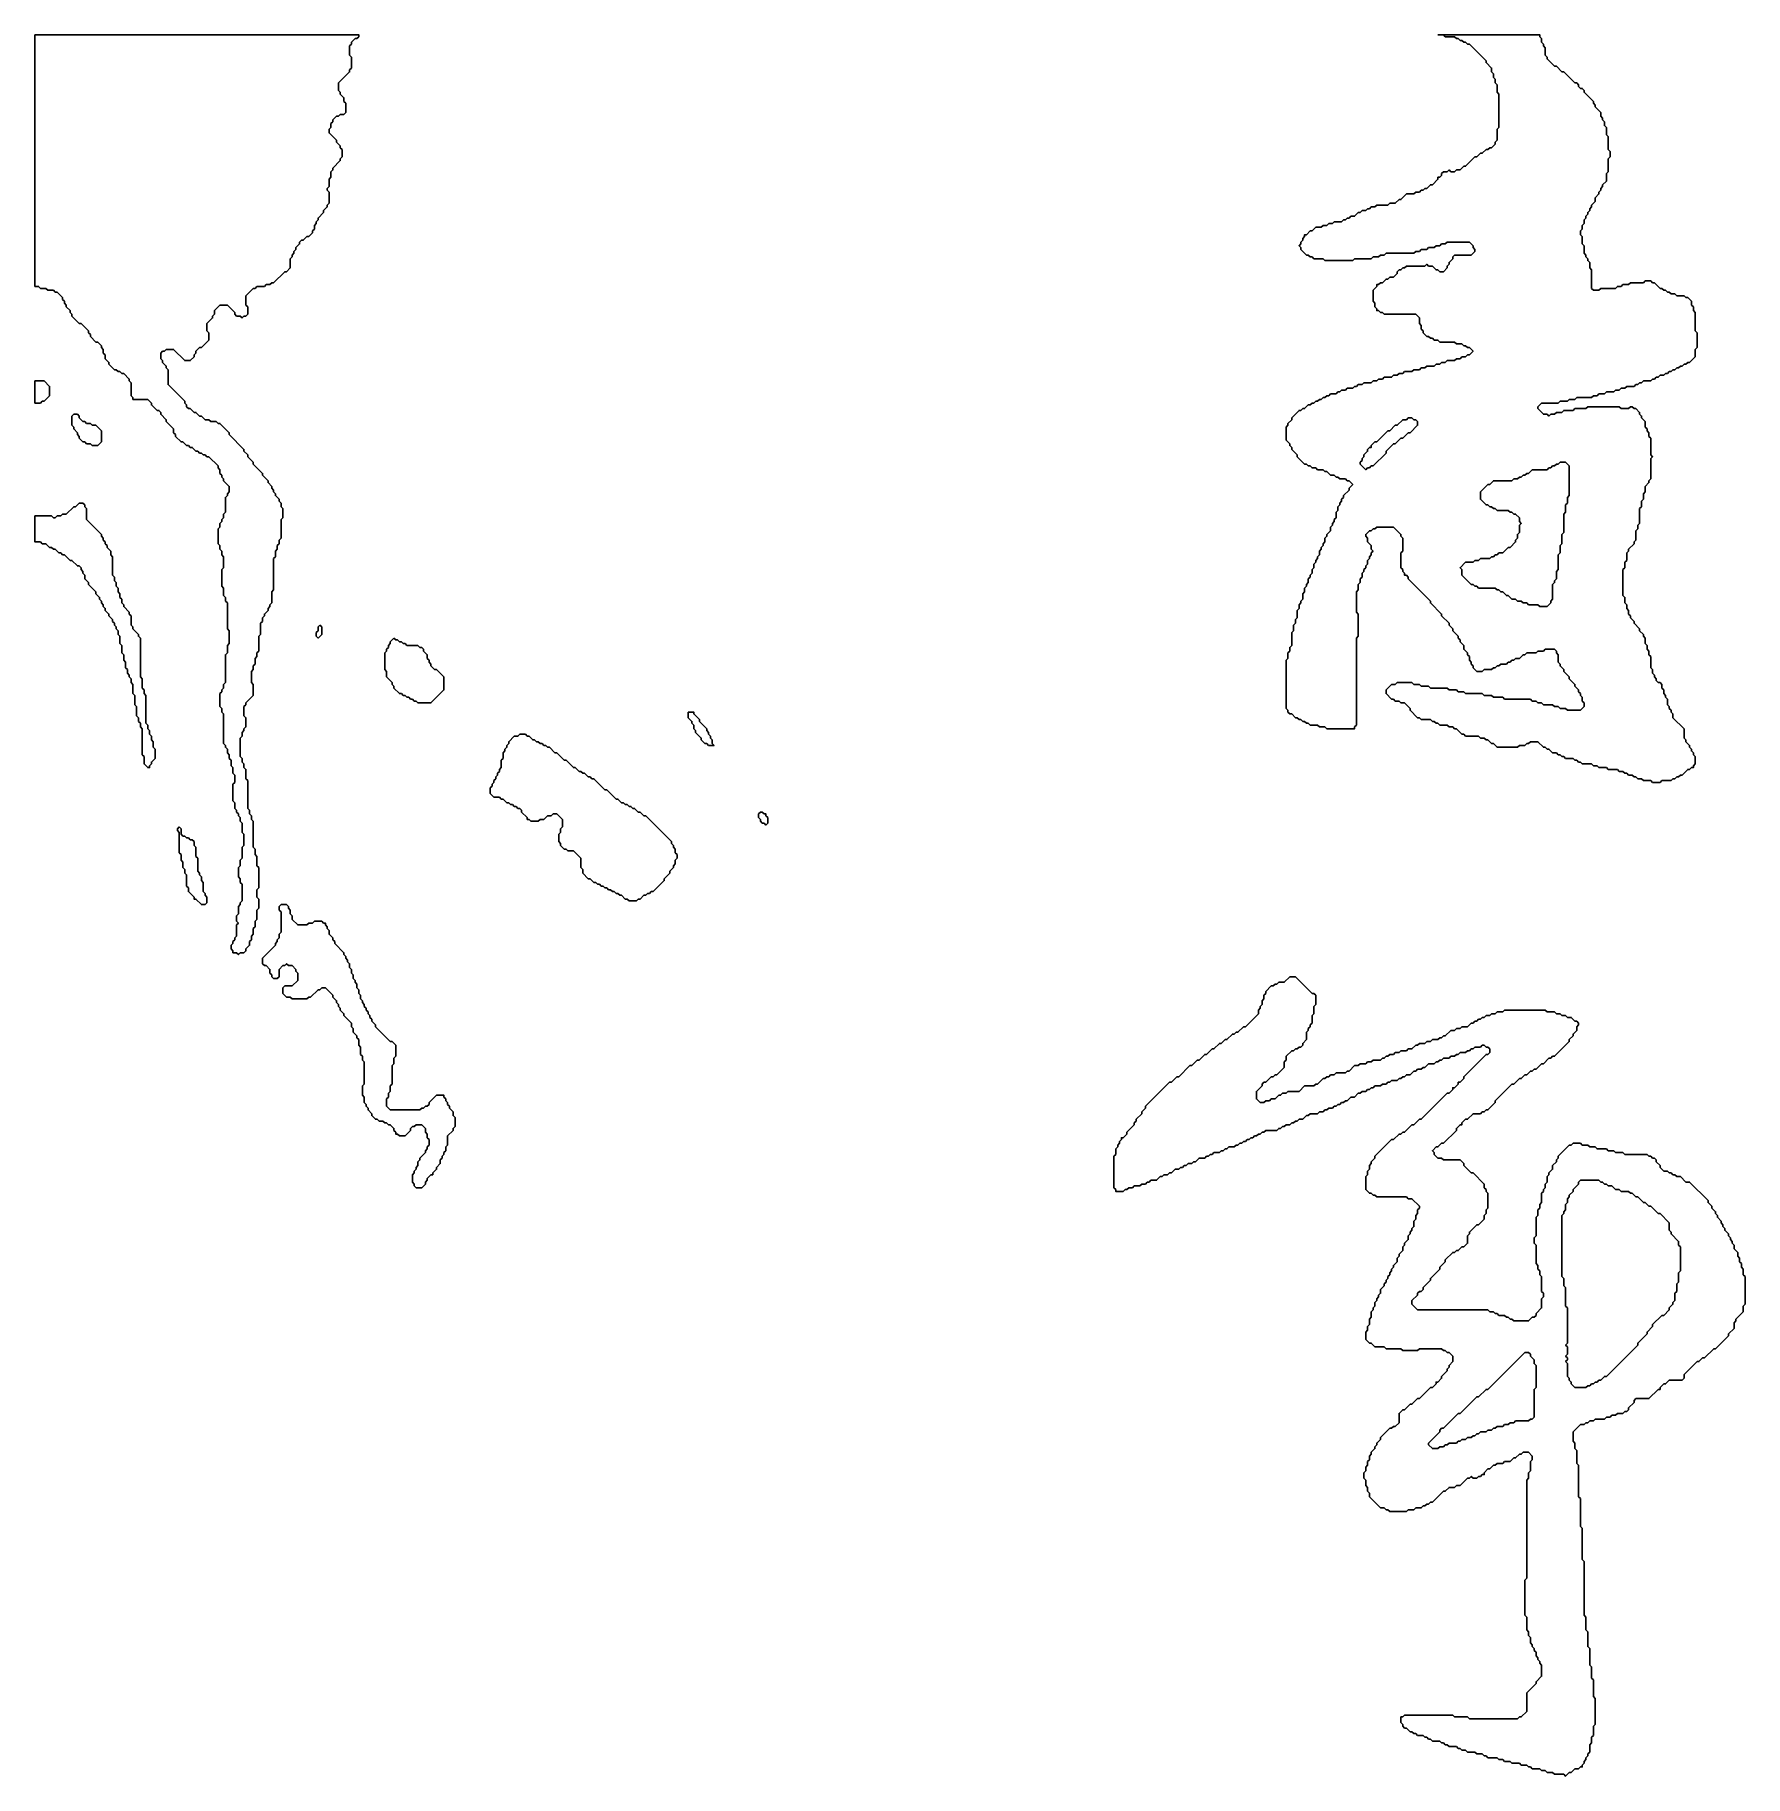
# Model space of a CAD drawing. Header units: millimetres. Extents: x 0 to 462, y 30 to 500.
import ezdxf

# ---------------------------------------------------------------- set-up
doc = ezdxf.new("R2010")
doc.units = ezdxf.units.MM

msp = doc.modelspace()

# ---------------------------------------------------------------- linework, layer by layer
for points in [[(0, 500), (0, 432), (1, 432), (1.5, 431.5), (3, 431.5), (3.5, 431), (5, 431), (5.5, 430.5), (6, 430.5), (7.5, 429), (7.5, 428.5), (8, 428), (8, 427.5), (8.5, 427), (8.5, 426.5), (9.5, 425.5), (9.5, 425), (10, 424.5), (10, 424), (12, 422), (12.5, 422), (14.5, 420), (14.5, 419.5), (15, 419), (15, 418.5), (16.5, 417), (17, 417), (18, 416), (18, 415.5), (18.5, 415), (18.5, 414), (19, 413.5), (19, 412.5), (20, 411.5), (20, 411), (21.5, 409.5), (22, 409.5), (22.5, 409), (23, 409), (23.5, 408.5), (24, 408.5), (25.5, 407), (25.5, 406.5), (26, 406), (26, 402.5), (26.5, 402), (26.5, 401.5), (30.5, 401.5), (31.5, 400.5), (31.5, 400), (33, 398.5), (33.5, 398.5), (34, 398), (34, 397.5), (35.5, 396), (35.5, 395.5), (37.5, 393.5), (37.5, 392.5), (38, 392), (38, 391.5), (39.5, 390), (40, 390), (41, 389), (41.5, 389), (42, 388.5), (42.5, 388.5), (43.5, 387.5), (44, 387.5), (44.5, 387), (45, 387), (45.5, 386.5), (46, 386.5), (46.5, 386), (47, 386), (49.5, 383.5), (49.5, 383), (50, 382.5), (50, 381.5), (50.5, 381), (50.5, 380.5), (51, 380), (51, 379.5), (52.5, 378), (52.5, 376.5), (52, 376), (52, 375.5), (51.5, 375), (51.5, 371), (51, 370.5), (51, 369.5), (50.5, 369), (50.5, 368.5), (50, 368), (50, 367), (49.5, 366.5), (49.5, 362.5), (50, 362), (50, 361), (50.5, 360.5), (50.5, 359.5), (51, 359), (51, 356), (50.5, 355.5), (50.5, 351), (51, 350.5), (51, 348.5), (51.5, 348), (51.5, 347), (52, 346.5), (52, 339.5), (52.5, 339), (52.5, 335.5), (52, 335), (52, 333), (51.5, 332.5), (51.5, 325), (51, 324.5), (51, 323.5), (50.5, 323), (50.5, 322.5), (50, 322), (50, 318.5), (50.5, 318), (50.5, 317), (51, 316.5), (51, 308.5), (51.5, 308), (51.5, 307.5), (52, 307), (52, 306), (52.5, 305.5), (52.5, 304.5), (53, 304), (53, 302.5), (53.5, 302), (53.5, 300.5), (54, 300), (54, 298), (53.5, 297.5), (53.5, 293), (54, 292.5), (54, 291), (54.5, 290.5), (54.5, 290), (55, 289.5), (55, 289), (55.5, 288.5), (55.5, 287.5), (56, 287), (56, 284.5), (56.5, 284), (56.5, 281), (56, 280.5), (56, 277.5), (55.5, 277), (55.5, 275.5), (55, 275), (55, 272.5), (55.5, 272), (55.5, 271), (56, 270.5), (56, 266), (55.5, 265.5), (55.5, 265), (55, 264.5), (55, 262.5), (54.5, 262), (54.5, 260.5), (55, 260), (54.5, 259.5), (54.5, 256.5), (54, 256), (54, 255.5), (53.5, 255), (53.5, 254.5), (53, 254), (53, 253), (53.5, 252.5), (53.5, 252), (54.5, 252), (55, 251.5), (55.5, 252), (56.5, 252), (57, 252.5), (57, 253), (58, 254), (58, 255), (58.5, 255.5), (58.5, 256.5), (59, 257), (59, 258.5), (59.5, 259), (59.5, 260.5), (60, 261), (60, 263.5), (60.5, 264), (60.5, 266.5), (60, 267), (60, 269), (60.5, 269.5), (60.5, 275), (60, 275.5), (60, 278), (59.5, 278.5), (59.5, 280), (59, 280.5), (59, 287.5), (58.5, 288), (58.5, 289), (58, 289.5), (58, 290.5), (57.5, 291), (57.5, 298.5), (57, 299), (57, 301.5), (56.5, 302), (56.5, 303), (56, 303.5), (56, 304.5), (55.5, 305), (55.5, 310), (56, 310.5), (56, 311.5), (56.5, 312), (56.5, 312.5), (57, 313), (57, 315.5), (56.5, 316), (56.5, 318.5), (57, 319), (57, 319.5), (59, 321.5), (59, 324.5), (58.5, 325), (58.5, 328), (59, 328.5), (59, 329.5), (59.5, 330), (59.5, 331.5), (60, 332), (60, 333), (60.5, 333.5), (60.5, 337.5), (61, 338), (61, 341), (61.5, 341.5), (61.5, 342.5), (62, 343), (62, 343.5), (63, 344.5), (63, 345), (63.5, 345.5), (63.5, 346), (64, 346.5), (64, 349.5), (64.5, 350), (64.5, 358.5), (65, 359), (65, 360.5), (65.5, 361), (65.5, 362), (66, 362.5), (66, 363.5), (66.5, 364), (66.5, 369), (67, 369.5), (67, 372), (66.5, 372.5), (66.5, 373.5), (66, 374), (66, 374.5), (65, 375.5), (65, 376), (64.5, 376.5), (64.5, 377), (64, 377.5), (64, 378), (63, 379), (63, 379.5), (61.5, 381), (61.5, 381.5), (59, 384), (59, 384.5), (57.5, 386), (57.5, 386.5), (56.5, 387.5), (56.5, 388), (52.5, 392), (52.5, 392.5), (50, 395), (49.5, 395), (49, 395.5), (47.5, 395.5), (47, 396), (46, 396), (45, 397), (44.5, 397), (43.5, 398), (43, 398), (42, 399), (41.5, 399), (41, 399.5), (41, 400), (40.5, 400.5), (40.5, 401), (36, 405.5), (36, 409.5), (35.5, 410), (35.5, 410.5), (34.5, 411.5), (34.5, 412), (34, 412.5), (34, 414), (34.5, 414.5), (35, 414.5), (35.5, 415), (37.5, 415), (40.5, 412), (42, 412), (43, 413), (43, 413.5), (43.5, 414), (43.5, 414.5), (44.5, 415.5), (45, 415.5), (47, 417.5), (47, 419.5), (46.5, 420), (46.5, 422), (48, 423.5), (48, 424), (48.5, 424.5), (48.5, 425.5), (50, 427), (52, 427), (54, 425), (54, 424.5), (54.5, 424), (55.5, 424), (56, 423.5), (56.5, 424), (57, 424), (57.5, 424.5), (57.5, 426.5), (57, 427), (57, 429.5), (59, 431.5), (59.5, 431.5), (60, 432), (62, 432), (62.5, 432.5), (63.5, 432.5), (64, 433), (64.5, 433), (67.5, 436), (68, 436), (69, 437), (69, 439.5), (69.5, 440), (69.5, 440.5), (70, 441), (70, 441.5), (70.5, 442), (70.5, 442.5), (71.5, 443.5), (71.5, 444), (72, 444.5), (72.5, 444.5), (73.5, 445.5), (74, 445.5), (75, 446.5), (75, 447), (75.5, 447.5), (75.5, 448.5), (76, 449), (76, 449.5), (76.5, 450), (76.5, 450.5), (78, 452), (78, 452.5), (79, 453.5), (79, 454), (79.5, 454.5), (79.5, 457.5), (79, 458), (79, 458.5), (79.5, 459), (79.5, 461), (80, 461.5), (80, 463), (80.5, 463.5), (80.5, 464), (82.5, 466), (82.5, 466.5), (83, 467), (83, 469), (82.5, 469.5), (82.5, 470), (81.5, 471), (81.5, 471.5), (79.5, 473.5), (79.5, 474.5), (80, 475), (80, 476), (80.5, 476.5), (80.5, 477), (81.5, 478), (82, 478), (82.5, 478.5), (83.5, 478.5), (84, 479), (84, 481.5), (83.5, 482), (83.5, 483), (82.5, 484), (82.5, 484.5), (82, 485), (82, 487), (85, 490), (85, 490.5), (85.5, 491), (85.5, 494), (85, 494.5), (85, 497), (85.5, 497.5), (85.5, 498), (86.5, 499), (87, 499), (87.5, 499.5), (87.5, 500)], [(379, 500), (380.5, 500), (381, 499.5), (383.5, 499.5), (384, 499), (384.5, 499), (385, 498.5), (385.5, 498.5), (386, 498), (386.5, 498), (387, 497.5), (387.5, 497.5), (392, 493), (392, 492.5), (393.5, 491), (393.5, 490), (394, 489.5), (394, 488.5), (394.5, 488), (394.5, 487), (395, 486.5), (395, 484.5), (395.5, 484), (395.5, 475), (395, 474.5), (395, 471.5), (394.5, 471), (394.5, 470.5), (393.5, 469.5), (393, 469.5), (392.5, 469), (392, 469), (391, 468), (390.5, 468), (389.5, 467), (389, 467), (386.5, 464.5), (386, 464.5), (385, 463.5), (384, 463.5), (383.5, 463), (382.5, 463), (382, 463.5), (381.5, 463), (380.5, 463), (380, 462.5), (380, 462), (379.5, 461.5), (379, 461.5), (379, 461), (377.5, 459.5), (377, 459.5), (376, 458.5), (375.5, 458.5), (375, 458), (374.5, 458), (374, 457.5), (373, 457.5), (372.5, 457), (370.5, 457), (369, 455.5), (368.5, 455.5), (367.5, 454.5), (366, 454.5), (365.5, 454), (362.5, 454), (362, 453.5), (361, 453.5), (360.5, 453), (360, 453), (359.5, 452.5), (358.5, 452.5), (358, 452), (357.5, 452), (356.5, 451), (355.5, 451), (355, 450.5), (354.5, 450.5), (354, 450), (353.5, 450), (353, 449.5), (351, 449.5), (350.5, 449), (349.5, 449), (349, 448.5), (348, 448.5), (347.5, 448), (346, 448), (345, 447), (344.5, 447), (343.5, 446), (343, 446), (343, 445.5), (342.5, 445), (342.5, 444.5), (342, 444), (342, 443.5), (341.5, 443), (342, 442.5), (342, 442), (343.5, 440.5), (344, 440.5), (344.5, 440), (345, 440), (345.5, 439.5), (348, 439.5), (348.5, 439), (356, 439), (356.5, 439.5), (361, 439.5), (361.5, 440), (363, 440), (363.5, 440.5), (364.5, 440.5), (365, 441), (372.5, 441), (373, 441.5), (374, 441.5), (374.5, 442), (376, 442), (376.5, 442.5), (378, 442.5), (378.5, 443), (379.5, 443), (380, 443.5), (381, 443.5), (381.5, 444), (387.5, 444), (388.5, 443), (388.5, 442.5), (389, 442), (389, 441.5), (388, 440.5), (383.5, 440.5), (383, 440), (383, 439.5), (382, 438.5), (382, 438), (381.5, 437.5), (381.5, 437), (380.5, 436), (379.5, 436), (379, 436.5), (378.5, 436.5), (377.5, 437.5), (376.5, 437.5), (376, 438), (375.5, 437.5), (370.5, 437.5), (370, 437), (369.5, 437), (369, 436.5), (368.5, 436.5), (368, 436), (368, 435.5), (367, 434.5), (366, 434.5), (365.5, 434), (365, 434), (364, 433), (363.5, 433), (363, 432.5), (362.5, 432.5), (362.5, 432), (361.5, 431), (361.5, 428), (362, 427.5), (362, 426.5), (362.5, 426), (362.5, 425.5), (363, 425.5), (363.5, 425), (364, 425), (364.5, 424.5), (373, 424.5), (374, 423.5), (374, 422), (374.5, 421.5), (374.5, 420.5), (375, 420), (375, 419.5), (376, 418.5), (376.5, 418.5), (377, 418), (377.5, 418), (378, 417.5), (379, 417.5), (379.5, 417), (383.5, 417), (384, 416.5), (385.5, 416.5), (386, 416), (386.5, 416), (387, 415.5), (387.5, 415.5), (388.5, 414.5), (387.5, 413.5), (387, 413.5), (386.5, 413), (385.5, 413), (385, 412.5), (384, 412.5), (383.5, 412), (381.5, 412), (381, 411.5), (380, 411.5), (379.5, 411), (378.5, 411), (378, 410.5), (376, 410.5), (375.5, 410), (374.5, 410), (374, 409.5), (372.5, 409.5), (372, 409), (370, 409), (369.5, 408.5), (368.5, 408.5), (368, 408), (367, 408), (366.5, 407.5), (364.5, 407.5), (364, 407), (363, 407), (362.5, 406.5), (361.5, 406.5), (361, 406), (359, 406), (358.5, 405.5), (357.5, 405.5), (357, 405), (356.5, 405), (356, 404.5), (354.5, 404.5), (354, 404), (353, 404), (352.5, 403.5), (352, 403.5), (351.5, 403), (350, 403), (349.5, 402.5), (349, 402.5), (348.5, 402), (348, 402), (347.5, 401.5), (347, 401.5), (346.5, 401), (346, 401), (345.5, 400.5), (345, 400.5), (344.5, 400), (344, 400), (343, 399), (342.5, 399), (342, 398.5), (341.5, 398.5), (339.5, 396.5), (339.5, 396), (338.5, 395), (338.5, 394.5), (338, 394), (338, 390.5), (339, 389.5), (339, 389), (339.5, 388.5), (339.5, 388), (341, 386.5), (341, 386), (343, 384), (343.5, 384), (344, 383.5), (344.5, 383.5), (345, 383), (346, 383), (346.5, 382.5), (348, 382.5), (348.5, 382), (349, 382), (350, 381), (351, 381), (351.5, 380.5), (352, 380.5), (352.5, 380), (354, 380), (354.5, 379.5), (355, 379.5), (356, 378.5), (355, 377.5), (355, 377), (353.5, 375.5), (353.5, 375), (353, 374.5), (353, 374), (352.5, 373.5), (352.5, 373), (352, 372.5), (352, 371.5), (351.5, 371), (351.5, 369.5), (351, 369), (351, 368.5), (350.5, 368), (350.5, 367.5), (350, 367), (350, 366), (349, 365), (349, 364.5), (348.5, 364), (348.5, 363), (348, 362.5), (348, 362), (347.5, 361.5), (347.5, 361), (347, 360.5), (347, 359.5), (346.5, 359), (346.5, 358.5), (346, 358), (346, 357.5), (345.5, 357), (345.5, 356), (345, 355.5), (345, 354.5), (344.5, 354), (344.5, 353.5), (344, 353), (344, 352), (343.5, 351.5), (343.5, 351), (343, 350.5), (343, 349.5), (342.5, 349), (342.5, 347.5), (342, 347), (342, 346.5), (341.5, 346), (341.5, 345), (341, 344.5), (341, 342.5), (340.5, 342), (340.5, 341), (340, 340.5), (340, 339), (339.5, 338.5), (339.5, 335), (339, 334.5), (339, 333.5), (338.5, 333), (338.5, 331.5), (338, 331), (338, 318), (338.5, 317.5), (338.5, 317), (339, 316.5), (339.5, 316.5), (340.5, 315.5), (341, 315.5), (341.5, 315), (342, 315), (342.5, 314.5), (343, 314.5), (343.5, 314), (344, 314), (344.5, 313.5), (346.5, 313.5), (347, 313), (348.5, 313), (349, 312.5), (356.5, 312.5), (356.5, 313), (357, 313.5), (357, 337), (357.5, 337.5), (357.5, 343.5), (357, 344), (357, 349.5), (357.5, 350), (357.5, 351.5), (358, 352), (358, 353), (358.5, 353.5), (358.5, 354.5), (359, 355), (359, 355.5), (359.5, 356), (359.5, 356.5), (360, 357), (360, 358), (360.5, 358.5), (360.5, 359), (361, 359.5), (361, 360), (361.5, 360.5), (361, 361), (361, 362), (360, 363), (360, 364), (359.5, 364.5), (359.5, 365), (360.5, 366), (361, 366), (361.5, 366.5), (362, 366.5), (362.5, 367), (367, 367), (369, 365), (369, 364.5), (369.5, 364), (369.5, 360.5), (369, 360), (369, 356), (369.5, 355.5), (369.5, 355), (370, 354.5), (370, 354), (370.5, 354), (371, 353.5), (371, 353), (377, 347), (377, 346.5), (380, 343.5), (380, 343), (382, 341), (382, 340.5), (383, 339.5), (383, 339), (384.5, 337.5), (384.5, 337), (385, 336.5), (385, 336), (386, 335), (386, 334), (387, 333), (387, 332.5), (387.5, 332), (387.5, 331), (388, 330.5), (388, 330), (388.5, 329.5), (388.5, 329), (389.5, 328), (391, 328), (391.5, 328.5), (393.5, 328.5), (394, 329), (394.5, 329), (395, 329.5), (395.5, 329.5), (396, 330), (397.5, 330), (398, 330.5), (398.5, 330.5), (399, 331), (399.5, 331), (400, 331.5), (401, 331.5), (402, 332.5), (402.5, 332.5), (403, 333), (405.5, 333), (406, 333.5), (407.5, 333.5), (408, 334), (410.5, 334), (411, 333.5), (411, 333), (411.5, 332.5), (411.5, 330.5), (412, 330), (412, 329.5), (413, 328.5), (413, 328), (414.5, 326.5), (414.5, 326), (416, 324.5), (416, 324), (417, 323), (417, 322.5), (417.5, 322), (417.5, 321.5), (418, 321), (418, 320), (418.5, 319.5), (418.5, 318.5), (417.5, 317.5), (414, 317.5), (413.5, 318), (412, 318), (411.5, 318.5), (410.5, 318.5), (410, 319), (407.5, 319), (407, 319.5), (406, 319.5), (405.5, 320), (404.5, 320), (404, 320.5), (397, 320.5), (396.5, 321), (394, 321), (393.5, 321.5), (391.5, 321.5), (391, 322), (386.5, 322), (386, 322.5), (384.5, 322.5), (384, 323), (382, 323), (381.5, 323.5), (377, 323.5), (376.5, 324), (374.5, 324), (374, 324.5), (372.5, 324.5), (372, 325), (368, 325), (367.5, 324.5), (366.5, 324.5), (365, 323), (365, 322), (366.5, 320.5), (367, 320.5), (367.5, 320), (368.5, 320), (369, 319.5), (370, 319.5), (371.5, 318), (371.5, 317.5), (373.5, 315.5), (374, 315.5), (374.5, 315), (377, 315), (377.5, 314.5), (378, 314.5), (378.5, 314), (379, 314), (379.5, 313.5), (381.5, 313.5), (382, 313), (383, 313), (383.5, 312.5), (384, 312.5), (385.5, 311), (386, 311), (386.5, 310.5), (390, 310.5), (390.5, 310), (391.5, 310), (392, 309.5), (392.5, 309.5), (393.5, 308.5), (394, 308.5), (395, 307.5), (400.5, 307.5), (401, 308), (402.5, 308), (403, 308.5), (403.5, 308.5), (404, 309), (406, 309), (407.5, 307.5), (408, 307.5), (408.5, 307), (409, 307), (410, 306), (411, 306), (411.5, 305.5), (412, 305.5), (412.5, 305), (413, 305), (413.5, 304.5), (415.5, 304.5), (416, 304), (416.5, 304), (417, 303.5), (417.5, 303.5), (418, 303), (420.5, 303), (421, 302.5), (422, 302.5), (422.5, 302), (424.5, 302), (425, 301.5), (427.5, 301.5), (428, 301), (429, 301), (429.5, 300.5), (430, 300.5), (430.5, 300), (431.5, 300), (432, 299.5), (432.5, 299.5), (433, 299), (434, 299), (434.5, 298.5), (436.5, 298.5), (437, 298), (439, 298), (439.5, 298.5), (442, 298.5), (442.5, 299), (443, 299), (443.5, 299.5), (444, 299.5), (444.5, 300), (445, 300), (446.5, 301.5), (447, 301.5), (447.5, 302), (448, 302), (448, 302.5), (448.5, 303), (448.5, 305), (448, 305.5), (448, 306), (447.5, 306.5), (447.5, 307), (447, 307.5), (447, 308), (446, 309), (446, 309.5), (445.5, 310), (445.5, 312.5), (442.5, 315.5), (442.5, 316.5), (442, 317), (442, 317.5), (441.5, 318), (441.5, 318.5), (441, 319), (441, 320.5), (440.5, 321), (440.5, 321.5), (440, 322), (440, 323), (439.5, 323.5), (439.5, 324.5), (439, 325), (438.5, 325), (438, 325.5), (438, 326), (437.5, 326.5), (437.5, 327), (437, 327.5), (437, 328.5), (436.5, 329), (436.5, 332), (436, 332.5), (436, 333.5), (435.5, 334), (435.5, 335), (435, 335.5), (435, 337), (434.5, 337.5), (434.5, 338), (433.5, 339), (433.5, 339.5), (432, 341), (432, 341.5), (431, 342.5), (431, 343), (430.5, 343.5), (430.5, 344.5), (430, 345), (430, 346), (429.5, 346.5), (429.5, 348), (429, 348.5), (429, 355.5), (429.5, 356), (429.5, 357.5), (430, 358), (430, 360), (430.5, 360.5), (430.5, 361), (432, 362.5), (432, 363), (432.5, 363.5), (432.5, 366), (433, 366.5), (433, 367.5), (433.5, 368), (433.5, 372), (434, 372.5), (434, 374), (434.5, 374.5), (434.5, 376), (435, 376.5), (435, 378), (436, 379), (436, 379.5), (436.5, 380), (436.5, 385.5), (437, 386), (436.5, 386.5), (436.5, 391), (436, 391.5), (436, 392.5), (435.5, 393), (435.5, 393.5), (435, 394), (435, 395.5), (434, 396.5), (434, 397), (433.5, 397.5), (433.5, 398), (432.5, 399), (432, 399), (431.5, 399.5), (431, 399.5), (430.5, 399), (428.5, 399), (428, 399.5), (419.5, 399.5), (419, 399), (416, 399), (415.5, 398.5), (413, 398.5), (412.5, 398), (411, 398), (410.5, 397.5), (409.5, 397.5), (409, 397), (408.5, 397.5), (407.5, 397.5), (406, 399), (406, 399.5), (407, 400.5), (411.5, 400.5), (412, 401), (414, 401), (414.5, 401.5), (416, 401.5), (416.5, 402), (420.5, 402), (421, 402.5), (422, 402.5), (422.5, 403), (424, 403), (424.5, 403.5), (426.5, 403.5), (427, 404), (428, 404), (428.5, 404.5), (429.5, 404.5), (430, 405), (432, 405), (432.5, 405.5), (433, 405.5), (433.5, 406), (434, 406), (434.5, 406.5), (436.5, 406.5), (437, 407), (437.5, 407), (438, 407.5), (438.5, 407.5), (439, 408), (440, 408), (440.5, 408.5), (441, 408.5), (441.5, 409), (442, 409), (442.5, 409.5), (443, 409.5), (443.5, 410), (444, 410), (444.5, 410.5), (445, 410.5), (445.5, 411), (446, 411), (446.5, 411.5), (447, 411.5), (448.5, 413), (448.5, 415), (449, 415.5), (449, 419.5), (448.5, 420), (448.5, 425), (448, 425.5), (448, 426.5), (447.5, 427), (447.5, 428), (446.5, 429), (446, 429), (445.5, 429.5), (443.5, 429.5), (443, 430), (442, 430), (441.5, 430.5), (441, 430.5), (440.5, 431), (440, 431), (439.5, 431.5), (439, 431.5), (437.5, 433), (437, 433), (436.5, 433.5), (435, 433.5), (434.5, 433), (431, 433), (430.5, 432.5), (429, 432.5), (428.5, 432), (427.5, 432), (427, 431.5), (423, 431.5), (422.5, 431), (421, 431), (420.5, 431.5), (420.5, 436.5), (420, 437), (420, 438.5), (419.5, 439), (419.5, 439.5), (419, 440), (419, 440.5), (418.5, 441), (418.5, 443), (418, 443.5), (418, 445.5), (417.5, 446), (417.5, 447), (418, 447.5), (418, 448.5), (418.5, 449), (418.5, 450), (419, 450.5), (419, 451), (419.5, 451.5), (419.5, 452), (420, 452.5), (420, 453), (420.5, 453.5), (420.5, 454), (421.5, 455), (421.5, 456), (422.5, 457), (422.5, 457.5), (423, 458), (423, 458.5), (423.5, 459), (423.5, 459.5), (424.5, 460.5), (424.5, 462.5), (425, 463), (425, 466.5), (425.5, 467), (425.5, 468.5), (425, 469), (425, 472.5), (424.5, 473), (424.5, 475), (424, 475.5), (424, 476.5), (423.5, 477), (423.5, 477.5), (423, 478), (423, 479), (421.5, 480.5), (421.5, 481), (421, 481.5), (421, 482), (418.5, 484.5), (418.5, 485), (418, 485.5), (417.5, 485.5), (417, 486), (417, 486.5), (416.5, 487), (416, 487), (413, 490), (412.5, 490), (411, 491.5), (410.5, 491.5), (408.5, 493.5), (408.5, 494), (408, 494.5), (408, 496.5), (407.5, 497), (407.5, 497.5), (407, 498), (407, 499), (406.5, 499.5), (406.5, 500)], [(0, 406.5), (0, 400.5), (1.5, 400.5), (2, 401), (2.5, 401), (4, 402.5), (4, 405), (2.5, 406.5)], [(10.5, 397.5), (10, 397), (10, 394.5), (10.5, 394), (10.5, 393.5), (11.5, 392.5), (11.5, 392), (12, 391.5), (12, 391), (13, 390), (13.5, 390), (14, 389.5), (15, 389.5), (15.5, 389), (17, 389), (18, 390), (18, 393), (16.5, 394.5), (15.5, 394.5), (15, 395), (14, 395), (13.5, 395.5), (13, 395.5), (12, 396.5), (12, 397), (11.5, 397.5)], [(370.5, 396), (371, 396.5), (372, 396.5), (372.5, 396), (373, 396), (373.5, 395.5), (373.5, 394.5), (371.5, 392.5), (371, 392.5), (369.5, 391), (369, 391), (367.5, 389.5), (367, 389.5), (365, 387.5), (365, 387), (361.5, 383.5), (361, 383.5), (360.5, 383), (360, 383), (359.5, 382.5), (358, 384), (358, 384.5), (358.5, 385), (358.5, 385.5), (359, 386), (359, 386.5), (360, 387.5), (360, 388), (360.5, 388.5), (361, 388.5), (361, 389), (362, 390), (362.5, 390), (365.5, 393), (366, 393), (367.5, 394.5), (368, 394.5), (369.5, 396)], [(411.5, 384), (412, 384.5), (413.5, 384.5), (414.5, 383.5), (414.5, 375.5), (414, 375), (414, 373.5), (413.5, 373), (413.5, 371), (413, 370.5), (413, 365.5), (412.5, 365), (412.5, 362.5), (412, 362), (412, 360), (411.5, 359.5), (411.5, 355.5), (411, 355), (411, 353), (410.5, 352.5), (410.5, 352), (410, 351.5), (410, 347.5), (409.5, 347), (409.5, 346.5), (408.5, 345.5), (406.5, 345.5), (406, 346), (403.5, 346), (403, 346.5), (402, 346.5), (401.5, 347), (400.5, 347), (400, 347.5), (399, 347.5), (398, 348.5), (397.5, 348.5), (396.5, 349.5), (396, 349.5), (395.5, 350), (395, 350), (394.5, 350.5), (390, 350.5), (389.5, 351), (389, 351), (388.5, 351.5), (388, 351.5), (385.5, 354), (385.5, 355.5), (385, 356), (386.5, 357.5), (388.5, 357.5), (389, 358), (390, 358), (390.5, 358.5), (393, 358.5), (393.5, 359), (394, 359), (394.5, 359.5), (395, 359.5), (395.5, 360), (396.5, 360), (398, 361.5), (398.5, 361.5), (400, 363), (400, 363.5), (400.5, 364), (400.5, 365), (401, 365.5), (401, 367.5), (401.5, 368), (401, 368.5), (401, 369.5), (400, 370.5), (399.5, 370.5), (399, 371), (398.5, 371), (398, 371.5), (395, 371.5), (394.5, 372), (394, 372), (393.5, 372.5), (393, 372.5), (392.5, 373), (392, 373), (390.5, 374.5), (390.5, 376.5), (392.5, 378.5), (393, 378.5), (394, 379.5), (399, 379.5), (399.5, 380), (400.5, 380), (401, 380.5), (401.5, 380.5), (402, 381), (402.5, 381), (403, 381.5), (403.5, 381.5), (404.5, 382.5), (408.5, 382.5), (409, 383), (409.5, 383), (410, 383.5), (410.5, 383.5), (411, 384)], [(12, 373.5), (11, 372.5), (10.5, 372.5), (8.5, 370.5), (7.5, 370.5), (7, 370), (6, 370), (5.5, 369.5), (5, 369.5), (4.5, 370), (0, 370), (0, 363), (1.5, 363), (2, 362.5), (3, 362.5), (4, 361.5), (4.5, 361.5), (5, 361), (5.5, 361), (6.5, 360), (7, 360), (7.5, 359.5), (8, 359.5), (9.5, 358), (10, 358), (11.5, 356.5), (12, 356.5), (12.5, 356), (12.5, 355.5), (13, 355), (13, 354.5), (13.5, 354), (13.5, 353), (14.5, 352), (14.5, 351.5), (16.5, 349.5), (16.5, 349), (17.5, 348), (17.5, 347.5), (18, 347), (18, 346.5), (18.5, 346), (18.5, 345.5), (19, 345), (19, 344.5), (20, 343.5), (20, 343), (21, 342), (21, 341.5), (21.5, 341), (21.5, 340.5), (22, 340), (22, 339.5), (22.5, 339), (22.5, 338), (23, 337.5), (23, 335.5), (23.5, 335), (23.5, 333), (24, 332.5), (24, 331), (24.5, 330.5), (24.5, 329), (25, 328.5), (25, 327.5), (25.5, 327), (25.5, 326.5), (26, 326), (26, 325), (26.5, 324.5), (26.5, 322), (27, 321.5), (27, 319), (27.5, 318.5), (27.5, 316), (28, 315.5), (28, 314.5), (28.5, 314), (28.5, 313), (29, 312.5), (29, 305.5), (29.5, 305), (29.5, 303), (30.5, 302), (31, 302), (31, 302.5), (31.5, 303), (31.5, 303.5), (32.5, 304.5), (32.5, 307), (32, 307.5), (32, 309), (31.5, 309.5), (31.5, 310.5), (31, 311), (31, 312), (30.5, 312.5), (30.5, 313.5), (30, 314), (30, 321.5), (29.5, 322), (29.5, 323), (29, 323.5), (29, 326), (28.5, 326.5), (28.5, 337), (28, 337.5), (28, 338), (26.5, 339.5), (26.5, 340), (26, 340.5), (26, 343), (25.5, 343.5), (25.5, 344), (24, 345.5), (24, 346), (23.5, 346.5), (23.5, 347.5), (23, 348), (23, 349), (22.5, 349.5), (22.5, 350.5), (22, 351), (22, 352), (21.5, 352.5), (21.5, 353.5), (21, 354), (21, 359), (20.5, 359.5), (20.5, 360.5), (19.5, 361.5), (19.5, 362), (19, 362.5), (19, 363), (18.5, 363.5), (18.5, 364), (18, 364.5), (18, 365), (14, 369), (14, 372), (13.5, 372.5), (13.5, 373), (13, 373.5)], [(77, 340.5), (76.5, 340), (76.5, 339), (76, 338.5), (76, 337.5), (76.5, 337), (77.5, 338), (77.5, 340)], [(97, 337), (96, 336), (96, 335.5), (95.5, 335), (95.5, 334.5), (95, 334), (95, 333.5), (94.5, 333), (94.5, 328.5), (95, 328), (95, 326.5), (96.5, 325), (96.5, 324.5), (97, 324), (97, 323.5), (98.5, 322), (99, 322), (99.5, 321.5), (100, 321.5), (100.5, 321), (101, 321), (101.5, 320.5), (102, 320.5), (102.5, 320), (103, 320), (103.5, 319.5), (107, 319.5), (110.5, 323), (110.5, 326.5), (108.5, 328.5), (108, 328.5), (107, 329.5), (107, 330), (106.5, 330.5), (106.5, 331), (106, 331.5), (106, 332.5), (105, 333.5), (105, 334), (104.5, 334.5), (104, 334.5), (103.5, 335), (100.5, 335), (100, 335.5), (99.5, 335.5), (99, 336), (98.5, 336), (98, 336.5), (97.5, 336.5)], [(176.5, 317), (176.5, 315.5), (177.5, 314.5), (177.5, 314), (178, 313.5), (178, 312.5), (178.5, 312), (178.5, 311.5), (180, 310), (180, 309.5), (181, 308.5), (181.5, 308.5), (182, 308), (183.5, 308), (183, 308.5), (183, 309.5), (182.5, 310), (182.5, 310.5), (182, 311), (182, 311.5), (181.5, 312), (181.5, 312.5), (179.5, 314.5), (179.5, 315), (178, 316.5), (178, 317)], [(131, 311), (130.5, 310.5), (129.5, 310.5), (128, 309), (128, 308.5), (127.5, 308), (127.5, 307.5), (127, 307), (127, 306.5), (126.5, 306), (126.5, 304.5), (126, 304), (126, 302), (125.5, 301.5), (125.5, 301), (125, 300.5), (125, 300), (124.5, 299.5), (124.5, 299), (124, 298.5), (124, 298), (123.5, 297.5), (123.5, 297), (123, 296.5), (123, 295), (124, 294), (125.5, 294), (126, 293.5), (126.5, 293.5), (127.5, 292.5), (128, 292.5), (128.5, 292), (129, 292), (129.5, 291.5), (130, 291.5), (130.5, 291), (131, 291), (131.5, 290.5), (131.5, 290), (133, 288.5), (133, 288), (133.5, 288), (134, 287.5), (136, 287.5), (136.5, 288), (137.5, 288), (138.5, 289), (139.5, 289), (140, 289.5), (141, 289.5), (142.5, 288), (142.5, 286), (142, 285.5), (142, 284.5), (141.5, 284), (141.5, 282), (142, 281.5), (142, 281), (143, 280), (143.5, 280), (144, 279.5), (145.5, 279.5), (147.5, 277.5), (147.5, 275), (148, 274.5), (148, 273.5), (149.5, 272), (150, 272), (151, 271), (151.5, 271), (152, 270.5), (152.5, 270.5), (153, 270), (153.5, 270), (154, 269.5), (154.5, 269.5), (155, 269), (155.5, 269), (156, 268.5), (156.5, 268.5), (157, 268), (157.5, 268), (158, 267.5), (158.5, 267.5), (159.5, 266.5), (160, 266.5), (160.5, 266), (162.5, 266), (163, 266.5), (163.5, 266.5), (164.5, 267.5), (165, 267.5), (165.5, 268), (166, 268), (166.5, 268.5), (167, 268.5), (170, 271.5), (170, 272), (171.5, 273.5), (171.5, 274), (172.5, 275), (172.5, 275.5), (173, 276), (173, 277), (173.5, 277.5), (173.5, 278.5), (173, 279), (173, 280), (172.5, 280.5), (172.5, 281), (172, 281.5), (172, 282), (165, 289), (164.5, 289), (163.5, 290), (163, 290), (162, 291), (161.5, 291), (161, 291.5), (160.5, 291.5), (160, 292), (159.5, 292), (159, 292.5), (158.5, 292.5), (157.5, 293.5), (157, 293.5), (154.5, 296), (154, 296), (151, 299), (150.5, 299), (150, 299.5), (149.5, 299.5), (148.5, 300.5), (148, 300.5), (147.5, 301), (147, 301), (146, 302), (145.5, 302), (143.5, 304), (143, 304), (141, 306), (140.5, 306), (139, 307.5), (138.5, 307.5), (138, 308), (137.5, 308), (137, 308.5), (136.5, 308.5), (136, 309), (135.5, 309), (135, 309.5), (134.5, 309.5), (133.5, 310.5), (133, 310.5), (132.5, 311)], [(196, 290), (195.5, 289.5), (195.5, 288.5), (196, 288), (196, 287.5), (196.5, 287), (197, 287), (197.5, 286.5), (198, 287), (198, 288.5), (197.5, 289), (197.5, 289.5), (197, 289.5), (196.5, 290)], [(39, 286), (38.5, 285.5), (38.5, 285), (39, 284.5), (39, 279), (39.5, 278.5), (39.5, 277), (40, 276.5), (40, 275), (40.5, 274.5), (40.5, 273.5), (41, 273), (41, 270), (41.5, 269.5), (41.5, 268.5), (43, 267), (43, 266.5), (43.5, 266.5), (45, 265), (46, 265), (46.5, 265.5), (46.5, 267), (46, 267.5), (46, 268), (45.5, 268.5), (45.5, 271), (45, 271.5), (45, 272.5), (44.5, 273), (44.5, 273.5), (44, 274), (44, 277.5), (43.5, 278), (43.5, 280.5), (43, 281), (43, 282), (42.5, 282.5), (42, 282.5), (41.5, 283), (41, 283), (40.5, 283.5), (40, 283.5), (39.5, 284), (39.5, 285.5)], [(66.5, 265), (66, 264.5), (66, 263.5), (66.5, 263), (66.5, 257.5), (66, 257), (66, 256), (65.5, 255.5), (65.5, 255), (65, 254.5), (65, 254), (61.5, 250.5), (61.5, 249), (62, 248.5), (62.5, 248.5), (63.5, 247.5), (63.5, 246.5), (64, 246), (64, 245.5), (64.5, 245), (65.5, 245), (66, 245.5), (66, 247.5), (67, 248.5), (67.5, 248.5), (68, 249), (68.5, 248.5), (69.5, 248.5), (70.5, 247.5), (70.5, 247), (71, 246.5), (71, 244.5), (69.5, 243), (67.5, 243), (67, 242.5), (67, 241), (68, 240), (69, 240), (69.5, 239.5), (73.5, 239.5), (74, 240), (74.5, 240), (76.5, 242), (77, 242), (77.5, 242.5), (78.5, 242.5), (80.5, 240.5), (80.5, 240), (81.5, 239), (81.5, 238.5), (82, 238), (82, 237.5), (82.5, 237), (82.5, 236.5), (83.5, 235.5), (83.5, 235), (85.5, 233), (85.5, 232), (86, 231.5), (86, 230.5), (87, 229.5), (87, 229), (87.5, 228.5), (87.5, 227), (88, 226.5), (88, 224.5), (88.5, 224), (88.5, 223), (89, 222.5), (89, 216.5), (88.5, 216), (88.5, 213.5), (89, 213), (89, 211.5), (89.5, 211), (89.5, 210.5), (90, 210), (90, 209.5), (91, 208.5), (91, 208), (92, 207), (92.5, 207), (93, 206.5), (94, 206.5), (94.5, 206), (95, 206), (95.5, 205.5), (96, 205.5), (97, 204.5), (97, 204), (97.5, 203.5), (97.5, 203), (98, 203), (98.5, 202.5), (100, 202.5), (101.5, 204), (101.5, 204.5), (102, 205), (102.5, 205), (103, 205.5), (104.5, 205.5), (105.5, 204.5), (105.5, 203.5), (106, 203), (106, 202), (106.5, 201.5), (106.5, 200), (106, 199.5), (106, 199), (105.5, 198.5), (105.5, 198), (104, 196.5), (104, 196), (103.5, 195.5), (103.5, 194.5), (103, 194), (103, 193.5), (102.5, 193), (102.5, 192.5), (102, 192), (102, 190), (102.5, 189.5), (102.5, 189), (103, 188.5), (104.5, 188.5), (105.5, 189.5), (105.5, 190), (106, 190.5), (106, 191), (107, 192), (107.5, 192), (107.5, 192.5), (108.5, 193.5), (108.5, 194), (109.5, 195), (109.5, 196), (110, 196.5), (110, 197), (110.5, 197.5), (110.5, 198), (111, 198.5), (111, 199.5), (111.5, 200), (111.5, 202.5), (113, 204), (113, 204.5), (113.5, 205), (113.5, 207.5), (113, 208), (113, 209), (112, 210), (112, 210.5), (111.5, 211), (111.5, 211.5), (111, 212), (111, 212.5), (110.5, 213), (110.5, 213.5), (108.5, 213.5), (106.5, 211.5), (106.5, 211), (106, 210.5), (105.5, 210.5), (105, 210), (104.5, 210), (104, 209.5), (96, 209.5), (95, 210.5), (95, 212.5), (95.5, 213), (95.5, 214), (96, 214.5), (96, 216), (96.5, 216.5), (96.5, 221.5), (97, 222), (97, 223.5), (97.5, 224), (97.5, 227), (96.5, 228), (96, 228), (92, 232), (92, 232.5), (91, 233.5), (91, 234), (90.5, 234.5), (90.5, 235), (90, 235.5), (90, 236), (89.5, 236.5), (89.5, 237), (89, 237.5), (89, 238), (88.5, 238.5), (88.5, 239), (88, 239.5), (88, 240.5), (87.5, 241), (87.5, 242), (87, 242.5), (87, 243.5), (86.5, 244), (86.5, 244.5), (86, 245), (86, 246), (85.5, 246.5), (85.5, 247.5), (85, 248), (85, 249), (84.5, 249.5), (84.5, 250), (84, 250.5), (84, 251), (83.5, 251.5), (83.5, 252), (81, 254.5), (81, 255), (80.5, 255.5), (80.5, 256), (79.5, 257), (79.5, 258), (79, 258.5), (79, 259), (78.5, 259.5), (78.5, 260), (78, 260), (77.5, 260.5), (75.5, 260.5), (75, 260), (74, 260), (73.5, 259.5), (71, 259.5), (69.5, 261), (69.5, 262), (69, 262.5), (69, 263.5), (68.5, 264), (68.5, 264.5), (68, 265)], [(339, 245.5), (337.5, 244), (336, 244), (335.5, 243.5), (335, 243.5), (334.5, 243), (334, 243), (332.5, 241.5), (332.5, 241), (332, 240.5), (332, 239.5), (331.5, 239), (331.5, 238), (331, 237.5), (331, 237), (330.5, 236.5), (330.5, 235.5), (327, 232), (326.5, 232), (325, 230.5), (324.5, 230.5), (324, 230), (323.5, 230), (322, 228.5), (321.5, 228.5), (320.5, 227.5), (320, 227.5), (318.5, 226), (318, 226), (316.5, 224.5), (316, 224.5), (314.5, 223), (314, 223), (312.5, 221.5), (312, 221.5), (309, 218.5), (308.5, 218.5), (307, 217), (306.5, 217), (300, 210.5), (300, 210), (299, 209), (299, 208.5), (297.5, 207), (297.5, 206.5), (297, 206), (297, 205.5), (295, 203.5), (295, 203), (294, 202), (293.5, 202), (293.5, 201.5), (293, 201), (293, 200.5), (292.5, 200), (292.5, 199.5), (292, 199), (292, 197.5), (291.5, 197), (291.5, 188.5), (292, 188), (292, 187.5), (294, 187.5), (294.5, 188), (295, 188), (295.5, 188.5), (296.5, 188.5), (297, 189), (298.5, 189), (299, 189.5), (300, 189.5), (300.5, 190), (301, 190), (301.5, 190.5), (303, 190.5), (304, 191.5), (304.5, 191.5), (305, 192), (306, 192), (306.5, 192.5), (307, 192.5), (308, 193.5), (309, 193.5), (309.5, 194), (310, 194), (310.5, 194.5), (311, 194.5), (311.5, 195), (312.5, 195), (313, 195.5), (313.5, 195.5), (314.5, 196.5), (316, 196.5), (316.5, 197), (317, 197), (317.5, 197.5), (318, 197.5), (318.5, 198), (320, 198), (320.5, 198.5), (321, 198.5), (321.5, 199), (322, 199), (322.5, 199.5), (324, 199.5), (324.5, 200), (325, 200), (325.5, 200.5), (326, 200.5), (326.5, 201), (327, 201), (327.5, 201.5), (328, 201.5), (328.5, 202), (329, 202), (329.5, 202.5), (330, 202.5), (330.5, 203), (331, 203), (331.5, 203.5), (332, 203.5), (332.5, 204), (335.5, 204), (336, 204.5), (336.5, 204.5), (337, 205), (337.5, 205), (338, 205.5), (339, 205.5), (339.5, 206), (340, 206), (340.5, 206.5), (341, 206.5), (341.5, 207), (342.5, 207), (343.5, 208), (344, 208), (344.5, 208.5), (346.5, 208.5), (347, 209), (348, 209), (348.5, 209.5), (349, 209.5), (349.5, 210), (350.5, 210), (351, 210.5), (351.5, 210.5), (352, 211), (352.5, 211), (353, 211.5), (353.5, 211.5), (354, 212), (354.5, 212), (355.5, 213), (356.5, 213), (357.5, 214), (358, 214), (358.5, 214.5), (359.5, 214.5), (360, 215), (360.5, 215), (361, 215.5), (361.5, 215.5), (362, 216), (363.5, 216), (364, 216.5), (365, 216.5), (365.5, 217), (366, 217), (366.5, 217.5), (368, 217.5), (368.5, 218), (369, 218), (369.5, 218.5), (370, 218.5), (370.5, 219), (371.5, 219), (372.5, 220), (373, 220), (373.5, 220.5), (374.5, 220.5), (375, 221), (375.5, 221), (376.5, 222), (378, 222), (378.5, 222.5), (379, 222.5), (379.5, 223), (380, 223), (380.5, 223.5), (382, 223.5), (382.5, 224), (383.5, 224), (384, 224.5), (384.5, 224.5), (385, 225), (386.5, 225), (387, 225.5), (387.5, 225.5), (388, 226), (388.5, 226), (389, 226.5), (390.5, 226.5), (391, 227), (391.5, 227), (392, 226.5), (392.5, 226.5), (393, 226), (393, 225), (392.5, 224.5), (392, 224.5), (386, 218.5), (386, 218), (385, 217), (384.5, 217), (384.5, 216.5), (383.5, 215.5), (383, 215.5), (383, 215), (382, 214), (381.5, 214), (374.5, 207), (374, 207), (372.5, 205.5), (372, 205.5), (370, 203.5), (369.5, 203.5), (369, 203), (368.5, 203), (367, 201.5), (366.5, 201.5), (362, 197), (362, 196.5), (361, 195.5), (361, 195), (360.5, 194.5), (360.5, 193.5), (360, 193), (360, 192), (359.5, 191.5), (359.5, 188), (360.5, 187), (361, 187), (361.5, 186.5), (362, 186.5), (362.5, 186), (370.5, 186), (371, 185.5), (372, 185.5), (374, 183.5), (374, 183), (373.5, 182.5), (373.5, 181.5), (373, 181), (373, 180), (372.5, 179.5), (372.5, 178), (372, 177.5), (372, 177), (371.5, 176.5), (371.5, 176), (371, 175.5), (371, 174.5), (370, 173.5), (370, 173), (369.5, 172.5), (369.5, 171.5), (368.5, 170.5), (368.5, 170), (368, 169.5), (368, 168.5), (367, 167.5), (367, 167), (366.5, 166.5), (366.5, 166), (366, 165.5), (366, 165), (365.5, 164.5), (365.5, 164), (365, 163.5), (365, 163), (364.5, 162.5), (364.5, 162), (363.5, 161), (363.5, 160), (363, 159.5), (363, 159), (362.5, 158.5), (362.5, 158), (362, 157.5), (362, 156.5), (361.5, 156), (361.5, 155.5), (361, 155), (361, 153.5), (360.5, 153), (360.5, 151.5), (360, 151), (360, 150), (359.5, 149.5), (359.5, 147.5), (360.5, 146.5), (361, 146.5), (362, 145.5), (364.5, 145.5), (365, 145), (369, 145), (369.5, 144.5), (373.5, 144.5), (374, 145), (380, 145), (380.5, 144.5), (381, 144.5), (381.5, 144), (382, 144), (383, 143), (383, 141.5), (382, 140.5), (382, 140), (381.5, 139.5), (381.5, 139), (380, 137.5), (380, 137), (379, 136), (378.5, 136), (378.5, 135.5), (377.5, 134.5), (377, 134.5), (374, 131.5), (373.5, 131.5), (372, 130), (371.5, 130), (370, 128.5), (369.5, 128.5), (368.5, 127.5), (368.5, 125), (367.5, 124), (367, 124), (366.5, 123.5), (366, 123.5), (363.5, 121), (363.5, 120.5), (362.5, 119.5), (362.5, 119), (362, 118.5), (362, 118), (361, 117), (361, 116.5), (360.5, 116), (360.5, 115), (360, 114.5), (360, 113.5), (359.5, 113), (359.5, 112), (359, 111.5), (359, 110), (359.5, 109.5), (359.5, 108), (360, 107.5), (360, 106.5), (360.5, 106), (360.5, 105), (363.5, 102), (364.5, 102), (365, 101.5), (365.5, 101.5), (366, 101), (370.5, 101), (371, 101.5), (372.5, 101.5), (373, 102), (374.5, 102), (375, 102.5), (375.5, 102.5), (376, 103), (376.5, 103), (377, 103.5), (377.5, 103.5), (380.5, 106.5), (381, 106.5), (382, 107.5), (383.5, 107.5), (384, 108), (385, 108), (387, 110), (387.5, 110), (388, 110.5), (388.5, 110), (389.5, 110), (390, 110.5), (390.5, 110.5), (391, 111), (391.5, 111), (391.5, 111.5), (392.5, 112.5), (393, 112.5), (394, 113.5), (394.5, 113.5), (395, 114), (396.5, 114), (397, 114.5), (398.5, 114.5), (399.5, 115.5), (400, 115.5), (401, 116.5), (401.5, 116.5), (402, 117), (403.5, 117), (404.5, 116), (404.5, 115), (404, 114.5), (404, 112), (403.5, 111.5), (403.5, 110), (403, 109.5), (403, 83), (402.5, 82.5), (402.5, 73), (403, 72.5), (403, 69), (403.5, 68.5), (403.5, 67.5), (404, 67), (404, 65.5), (404.5, 65), (404.5, 64.5), (405, 64), (405, 63.5), (405.5, 63), (405.5, 62), (406, 61.5), (406, 61), (406.5, 60.5), (406.5, 60), (407, 59.5), (407, 56.5), (405.5, 55), (405.5, 54.5), (403, 52), (403, 47), (401.5, 45.5), (401, 45.5), (400.5, 45), (387.5, 45), (387, 45.5), (383.5, 45.5), (383, 46), (370, 46), (369.5, 45.5), (369, 45.5), (369, 44), (369.5, 43.5), (369.5, 43), (370, 42.5), (370.5, 42.5), (371.5, 41.5), (372, 41.5), (372.5, 41), (373, 41), (373.5, 40.5), (375, 40.5), (375.5, 40), (376, 40), (376.5, 39.5), (377, 39.5), (377.5, 39), (379.5, 39), (380, 38.5), (380.5, 38.5), (381, 38), (381.5, 38), (382, 37.5), (384, 37.5), (384.5, 37), (385, 37), (385.5, 36.5), (386.5, 36.5), (387, 36), (389, 36), (389.5, 35.5), (391, 35.5), (391.5, 35), (392, 35), (392.5, 34.5), (395, 34.5), (395.5, 34), (396.5, 34), (397, 33.5), (398.5, 33.5), (399, 33), (401, 33), (401.5, 32.5), (403, 32.5), (403.5, 32), (404, 32), (404.5, 31.5), (406.5, 31.5), (407, 31), (408, 31), (408.5, 30.5), (410, 30.5), (410.5, 30), (413, 30), (413.5, 29.5), (414.5, 30.5), (415, 30.5), (416, 31.5), (417, 31.5), (417.5, 32), (418, 32), (418, 32.5), (418.5, 33), (418.5, 33.5), (419, 34), (419, 34.5), (419.5, 35), (419.5, 35.5), (420, 36), (420, 38), (420.5, 38.5), (420.5, 40), (421, 40.5), (421, 43), (421.5, 43.5), (421.5, 50.5), (421, 51), (421, 55.5), (420.5, 56), (420.5, 59), (420, 59.5), (420, 64), (419.5, 64.5), (419.5, 68.5), (419, 69), (419, 72.5), (418.5, 73), (418.5, 87.5), (418, 88), (418, 96.5), (417.5, 97), (417.5, 104.5), (417, 105), (417, 113.5), (416.5, 114), (416.5, 117.5), (416, 118), (416, 119.5), (415.5, 120), (415.5, 122.5), (417.5, 124.5), (418.5, 124.5), (419, 125), (419.5, 125), (420, 125.5), (421, 125.5), (421.5, 126), (424, 126), (424.5, 126.5), (425.5, 126.5), (426, 127), (427, 127), (427.5, 127.5), (429, 127.5), (429.5, 128), (430, 128), (430.5, 128.5), (430.5, 129), (432, 130.5), (432, 131), (432.5, 131.5), (436, 131.5), (438.5, 134), (439, 134), (439, 134.5), (440, 135.5), (440.5, 135.5), (441.5, 136.5), (445, 136.5), (445.5, 137), (445.5, 138), (449, 141.5), (449.5, 141.5), (450.5, 142.5), (451, 142.5), (453.5, 145), (454, 145), (457.5, 148.5), (457.5, 149), (459, 150.5), (459, 152), (459.5, 152.5), (459.5, 153), (461.5, 155), (461.5, 156.5), (462, 157), (462, 164.5), (461.5, 165), (461.5, 166.5), (461, 167), (461, 168), (460.5, 168.5), (460.5, 169.5), (460, 170), (460, 171), (459, 172), (459, 173), (458.5, 173.5), (458.5, 174), (458, 174.5), (458, 175), (457.5, 175.5), (457.5, 176), (456.5, 177), (456.5, 177.5), (456, 178), (456, 178.5), (455.5, 179), (455.5, 179.5), (454.5, 180.5), (454.5, 181), (454, 181.5), (454, 182), (453, 183), (453, 183.5), (452, 184.5), (452, 185), (447, 190), (446, 190), (444.5, 191.5), (443.5, 191.5), (443, 192), (442.5, 192), (442, 192.5), (441.5, 192.5), (441, 193), (440, 193), (439, 194), (439, 194.5), (438, 195.5), (438, 196), (437.5, 196.5), (437, 196.5), (436.5, 197), (436, 197), (435.5, 197.5), (429.5, 197.5), (429, 198), (427, 198), (426.5, 198.5), (425, 198.5), (424.5, 199), (422, 199), (421.5, 199.5), (420, 199.5), (419.5, 200), (418, 200), (417.5, 200.5), (415.5, 200.5), (415, 200), (414.5, 200), (411.5, 197), (411.5, 196.5), (411, 196), (411, 195.5), (410, 194.5), (410, 193.5), (409, 192.5), (409, 192), (408.5, 191.5), (408.5, 190), (408, 189.5), (408, 188.5), (407.5, 188), (407.5, 187.5), (407, 187), (407, 184.5), (406.5, 184), (406.5, 183), (406, 182.5), (406, 181), (405.5, 180.5), (405.5, 175.5), (405, 175), (405, 173.5), (405.5, 173), (405.5, 168), (406, 167.5), (406, 166.5), (406.5, 166), (406.5, 165), (407, 164.5), (407, 160.5), (407.5, 160), (407.5, 159), (407, 158.5), (407, 156), (405.5, 154.5), (405.5, 154), (405, 153.5), (404.5, 153.5), (403.5, 152.5), (399.5, 152.5), (399, 153), (398.5, 153), (398, 153.5), (397.5, 153.5), (397, 154), (395.5, 154), (395, 154.5), (394.5, 154.5), (394, 155), (393, 155), (392.5, 155.5), (373.5, 155.5), (372, 157), (372, 158), (373.5, 159.5), (373.5, 160), (374, 160.5), (374.5, 160.5), (375, 161), (375, 161.5), (377, 163.5), (377, 164), (379.5, 166.5), (379.5, 167), (381, 168.5), (381, 169), (383, 171), (383.5, 171), (384, 171.5), (384.5, 171.5), (385.5, 172.5), (386, 172.5), (387, 173.5), (387, 175.5), (387.5, 176), (387.5, 176.5), (389.5, 178.5), (390, 178.5), (391.5, 180), (391.5, 181), (392, 181.5), (392, 182.5), (392.5, 183), (392.5, 187), (392, 187.5), (392, 188), (391.5, 188.5), (391.5, 189.5), (388.5, 192.5), (388, 192.5), (386, 194.5), (386, 195), (385, 196), (380.5, 196), (380, 196.5), (379, 196.5), (378, 197.5), (378, 198), (377.5, 198.5), (378.5, 199.5), (379, 199.5), (380, 200.5), (380.5, 200.5), (384, 204), (384, 204.5), (385, 205.5), (385.5, 205.5), (385.5, 206), (386.5, 207), (387, 207), (388.5, 208.5), (390.5, 208.5), (391, 209), (391.5, 209), (392, 209.5), (392.5, 209.5), (394.5, 211.5), (394.5, 212), (399, 216.5), (399.5, 216.5), (401, 218), (401.5, 218), (402.5, 219), (403, 219), (404, 220), (404.5, 220), (405, 220.5), (405.5, 220.5), (407, 222), (407.5, 222), (409, 223.5), (409.5, 223.5), (410, 224), (410.5, 224), (414.5, 228), (414.5, 228.5), (415.5, 229.5), (415.5, 230), (416.5, 231), (416.5, 232), (417, 232.5), (417, 233), (416.5, 233.5), (416, 233.5), (415, 234.5), (414, 234.5), (413.5, 235), (412.5, 235), (412, 235.5), (411, 235.5), (410.5, 236), (408.5, 236), (408, 236.5), (397, 236.5), (396.5, 236), (395, 236), (394.5, 235.5), (393.5, 235.5), (393, 235), (392, 235), (391.5, 234.5), (391, 234.5), (390.5, 234), (390, 234), (389.5, 233.5), (389, 233.5), (388.5, 233), (388, 233), (387, 232), (385.5, 232), (385, 231.5), (384, 231.5), (383.5, 231), (382.5, 231), (381, 229.5), (380.5, 229.5), (380, 229), (379.5, 229), (379, 228.5), (377.5, 228.5), (377, 228), (376, 228), (375.5, 227.5), (374, 227.5), (373.5, 227), (373, 227), (372, 226), (371, 226), (370.5, 225.5), (369, 225.5), (368.5, 225), (367.5, 225), (367, 224.5), (366, 224.5), (365.5, 224), (365, 224), (364.5, 223.5), (364, 223.5), (363.5, 223), (361.5, 223), (361, 222.5), (360, 222.5), (359.5, 222), (358, 222), (357.5, 221.5), (356.5, 221.5), (355, 220), (354.5, 220), (354, 219.5), (351.5, 219.5), (351, 219), (350, 219), (349.5, 218.5), (349, 218.5), (348.5, 218), (348, 218), (346.5, 216.5), (346, 216.5), (345.5, 216), (343, 216), (341.5, 214.5), (338.5, 214.5), (338, 214), (337, 214), (336.5, 213.5), (336, 213.5), (335, 212.5), (334, 212.5), (333.5, 212), (332.5, 212), (332, 211.5), (331, 211.5), (330, 212.5), (330, 214.5), (331.5, 216), (331.5, 216.5), (332, 217), (332.5, 217), (334, 218.5), (334.5, 218.5), (335, 219), (335.5, 219), (337.5, 221), (337.5, 222.5), (338, 223), (338, 224), (339.5, 225.5), (340, 225.5), (340.5, 226), (341, 226), (341.5, 226.5), (342, 226.5), (342.5, 227), (342.5, 227.5), (343.5, 228.5), (343.5, 230.5), (344, 231), (344, 231.5), (344.5, 232), (344.5, 232.5), (345, 233), (345, 235), (345.5, 235.5), (345.5, 237.5), (346, 238), (346, 240.5), (345.5, 241), (345, 241), (340.5, 245.5)], [(417, 190), (417.5, 190.5), (422.5, 190.5), (423, 190), (423.5, 190), (424, 189.5), (424.5, 189.5), (425, 189), (426, 189), (427, 188), (428, 188), (428.5, 187.5), (430.5, 187.5), (431, 187), (431.5, 187), (432.5, 186), (433, 186), (434.5, 184.5), (435, 184.5), (436, 183.5), (436.5, 183.5), (438.5, 181.5), (439, 181.5), (441.5, 179), (441.5, 177), (442, 176.5), (442, 176), (444, 174), (444, 173), (444.5, 172.5), (444.5, 166), (444, 165.5), (444, 163), (443.5, 162.5), (443.5, 160.5), (443, 160), (443, 158), (442.5, 157.5), (442.5, 157), (441.5, 156), (441.5, 155.5), (440, 154), (439.5, 154), (437, 151.5), (437, 151), (435.5, 149.5), (435.5, 149), (433, 146.5), (433, 146), (424.5, 137.5), (424, 137.5), (423, 136.5), (422.5, 136.5), (422, 136), (421.5, 136), (421, 135.5), (420.5, 135.5), (420, 135), (419.5, 135), (419, 134.5), (416, 134.5), (415, 135.5), (415, 136), (414.5, 136.5), (414.5, 137), (414, 137.5), (414, 141), (413.5, 141.5), (414, 142), (414, 142.5), (413.5, 143), (414, 143.5), (414, 145.5), (413.5, 146), (414, 146.5), (414, 156), (413.5, 156.5), (413.5, 161.5), (413, 162), (413, 164), (412.5, 164.5), (412.5, 181), (413, 181.5), (413, 182), (413.5, 182.5), (413.5, 184), (414, 184.5), (414, 185.5), (414.5, 186), (414.5, 186.5), (415.5, 187.5), (415.5, 188), (417, 189.5)], [(402.5, 144), (403.5, 144), (404, 143.5), (404, 143), (405, 142), (405, 141), (405.5, 140.5), (405.5, 134.5), (405, 134), (405, 126.5), (404.5, 126), (404, 126), (403.5, 125.5), (400, 125.5), (399.5, 125), (398.5, 125), (398, 124.5), (397, 124.5), (396.5, 124), (395, 124), (394.5, 123.5), (394, 123.5), (393.5, 123), (392.5, 123), (392, 122.5), (390.5, 122.5), (390, 122), (389.5, 122), (389, 121.5), (388.5, 121.5), (388, 121), (387, 121), (386.5, 120.5), (385.5, 120.5), (385, 120), (384.5, 120), (384, 119.5), (382, 119.5), (381.5, 119), (381, 119), (380.5, 118.5), (379.5, 118.5), (379, 118), (377.5, 118), (376.5, 119), (376.5, 119.5), (379.5, 122.5), (379.5, 123), (380, 123.5), (380.5, 123.5), (384.5, 127.5), (385, 127.5), (389.5, 132), (390, 132), (392, 134), (392.5, 134)]]:
    msp.add_lwpolyline(points, close=True)

doc.saveas('drawing.dxf')
